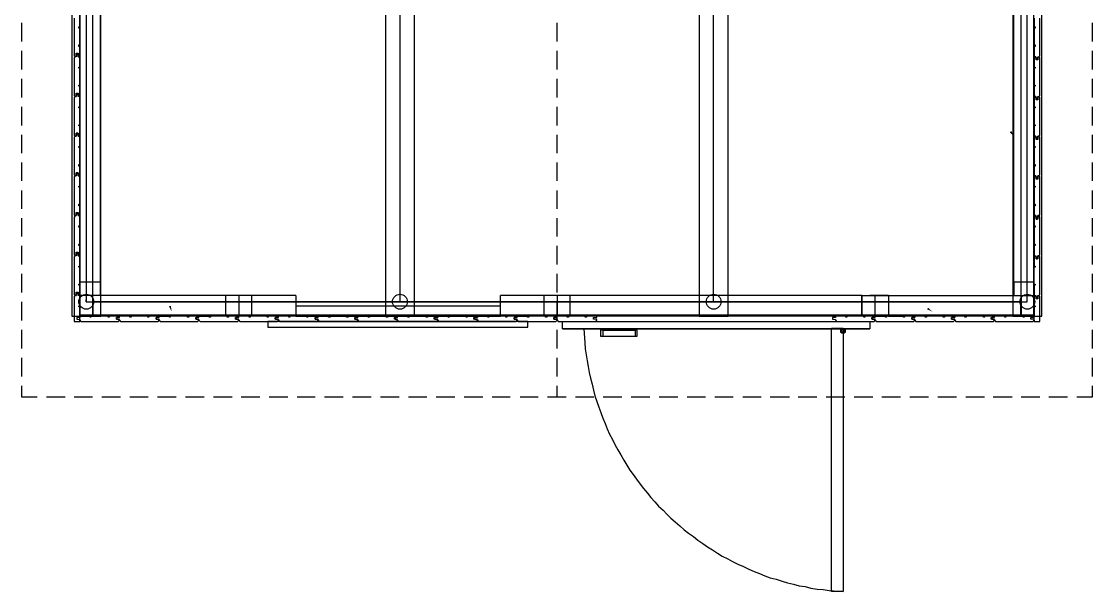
# Model space of a CAD drawing. Header units: millimetres. Extents: x -32864 to 44414, y -51818 to 3927.
# Drawn here: x -20281 to -16593, y -38882 to -36921 of the extents above; entities that cross this region are included whole.
import ezdxf

# ---------------------------------------------------------------- set-up
doc = ezdxf.new("R2010")
doc.units = ezdxf.units.MM
doc.header["$MEASUREMENT"] = 0
doc.layers.get('0').update_dxf_attribs({"true_color": 0xffffff})
for name, color, linetype, lineweight, true_color in [('elements', 4, 'Continuous', 25, 0x00ffff), ('fundament', 5, 'Continuous', 25, 0x0000ff), ('rostverk', 3, 'Continuous', 25, 0x00ff00)]:
    doc.layers.add(name, color=color, linetype=linetype, lineweight=lineweight, true_color=true_color)

# ---------------------------------------------------------------- blocks, each defined once
blk = doc.blocks.new('UpperView')
at = {"layer": 'elements'}
for points in [[(3408, 915.6), (3416.4, 897.1), (3402.9, 910.6)], [(514.3, 313.6), (517.7, 293.4), (507.6, 312)], [(3121.3, 306.9), (3136.5, 293.4), (3117.9, 301.8)]]:
    blk.add_hatch(color=256, dxfattribs=at).paths.add_polyline_path(points)
for points in [[(182.1, 1303.5), (182.1, 1173.6), (185.5, 1170.3), (182.1, 1166.9), (182.1, 1037.1), (185.5, 1033.7), (182.1, 1030.3), (182.1, 900.5), (185.5, 897.1), (182.1, 893.7), (182.1, 763.9), (185.5, 760.5), (182.1, 757.1), (182.1, 625.6), (185.5, 623.9), (182.1, 618.9), (182.1, 489), (185.5, 485.6), (182.1, 482.3), (182.1, 352.4), (185.5, 349.1)], [(3487.2, 264.7), (3487.2, 259.7), (3505.8, 259.7), (3505.8, 345.7), (3502.4, 349.1), (3505.8, 352.4), (3505.8, 482.3), (3502.4, 485.6), (3505.8, 489), (3505.8, 618.9), (3502.4, 623.9), (3505.8, 625.6), (3505.8, 757.1), (3502.4, 760.5), (3505.8, 763.9), (3505.8, 893.7), (3502.4, 897.1), (3505.8, 900.5), (3505.8, 1030.3), (3502.4, 1033.7), (3505.8, 1037.1), (3505.8, 1166.9), (3502.4, 1170.3), (3505.8, 1173.6), (3505.8, 1303.5)], [(3487.2, 1303.5), (3487.2, 1290), (3487.2, 1276.5), (3487.2, 1263), (3487.2, 1249.5), (3487.2, 1236), (3487.2, 1222.6), (3487.2, 1209.1), (3487.2, 1195.6), (3487.2, 1180.4), (3487.2, 1166.9), (3487.2, 1153.4), (3487.2, 1139.9), (3487.2, 1126.4), (3487.2, 1112.9), (3487.2, 1099.5), (3487.2, 1086), (3487.2, 1072.5), (3487.2, 1059), (3487.2, 1043.8), (3487.2, 1030.3), (3487.2, 1016.8), (3487.2, 1003.3), (3487.2, 989.8), (3487.2, 976.4), (3487.2, 962.9), (3487.2, 949.4), (3487.2, 935.9), (3487.2, 922.4), (3487.2, 907.2), (3487.2, 893.7), (3487.2, 880.2), (3487.2, 866.7), (3487.2, 853.3), (3487.2, 839.8), (3487.2, 826.3), (3487.2, 812.8), (3487.2, 799.3), (3487.2, 785.8), (3487.2, 770.6), (3487.2, 757.1), (3487.2, 743.6), (3487.2, 730.2), (3487.2, 716.7), (3487.2, 703.2), (3487.2, 689.7), (3487.2, 676.2), (3487.2, 662.7), (3487.2, 649.2), (3487.2, 634), (3487.2, 620.6), (3487.2, 607.1), (3487.2, 593.6), (3487.2, 580.1), (3487.2, 566.6), (3487.2, 553.1), (3487.2, 539.6), (3487.2, 526.1), (3487.2, 521.1)], [(271.5, 1399.6), (271.5, 349.1)], [(3487.2, 394.6), (3416.4, 394.6), (3416.4, 1399.6), (3487.2, 1399.6)], [(200.7, 1268.1), (200.7, 1347.3)], [(0, 1286.6), (0, 1222.6)], [(200.7, 1268.1), (197.3, 1268.1), (197.3, 1273.1), (200.7, 1273.1)], [(200.7, 1210.7), (200.7, 1268.1)], [(1844.8, 1222.6), (1844.8, 1286.6)], [(3487.2, 1273.1), (3490.6, 1273.1), (3490.6, 1268.1), (3487.2, 1268.1)], [(3687.9, 1222.6), (3687.9, 1286.6)], [(0, 1190.5), (0, 1126.4)], [(188.9, 1170.3), (188.9, 1182.1), (195.6, 1182.1), (195.6, 1170.3)], [(195.6, 1170.3), (193.9, 1180.4), (188.9, 1180.4), (188.9, 1170.3), (188.9, 1170.3)], [(200.7, 1205.7), (197.3, 1205.7), (197.3, 1210.7), (200.7, 1210.7)], [(200.7, 858.3), (200.7, 861.7), (200.7, 866.7), (200.7, 871.8), (200.7, 878.6), (200.7, 883.6), (200.7, 888.7), (200.7, 893.7), (200.7, 898.8), (200.7, 905.5), (200.7, 910.6), (200.7, 915.6), (200.7, 920.7), (200.7, 925.8), (200.7, 932.5), (200.7, 937.6), (200.7, 942.6), (200.7, 947.7), (200.7, 952.7), (200.7, 957.8), (200.7, 964.6), (200.7, 969.6), (200.7, 974.7), (200.7, 979.7), (200.7, 984.8), (200.7, 991.5), (200.7, 996.6), (200.7, 1001.6), (200.7, 1006.7), (200.7, 1011.8), (200.7, 1018.5), (200.7, 1023.6), (200.7, 1028.6), (200.7, 1033.7), (200.7, 1038.7), (200.7, 1043.8), (200.7, 1050.6), (200.7, 1055.6), (200.7, 1060.7), (200.7, 1065.7), (200.7, 1070.8), (200.7, 1077.5), (200.7, 1082.6), (200.7, 1087.6), (200.7, 1092.7), (200.7, 1097.8), (200.7, 1104.5), (200.7, 1109.6), (200.7, 1114.6), (200.7, 1119.7), (200.7, 1124.7), (200.7, 1131.5), (200.7, 1136.6), (200.7, 1141.6), (200.7, 1146.7), (200.7, 1151.7), (200.7, 1156.8), (200.7, 1163.5), (200.7, 1168.6), (200.7, 1173.6), (200.7, 1178.7), (200.7, 1183.8), (200.7, 1190.5), (200.7, 1195.6), (200.7, 1200.6), (200.7, 1205.7), (200.7, 1210.7)], [(1844.8, 1126.4), (1844.8, 1190.5)], [(3487.2, 1210.7), (3490.6, 1210.7), (3490.6, 1205.7), (3487.2, 1205.7)], [(3687.9, 1126.4), (3687.9, 1190.5)], [(188.9, 1170.3), (185.5, 1170.3)], [(195.6, 1170.3), (200.7, 1170.3)], [(3492.3, 1170.3), (3487.2, 1170.3)], [(3492.3, 1170.3), (3492.3, 1170.3), (3494, 1161.8), (3497.3, 1161.8), (3499, 1170.3)], [(3499, 1170.3), (3499, 1160.2), (3494, 1160.2), (3492.3, 1170.3)], [(3499, 1170.3), (3502.4, 1170.3)], [(200.7, 1131.5), (197.3, 1131.5), (197.3, 1134.9), (200.7, 1134.9)], [(3487.2, 1134.9), (3490.6, 1134.9), (3490.6, 1131.5), (3487.2, 1131.5)], [(0, 1094.4), (0, 1030.3)], [(200.7, 1069.1), (197.3, 1069.1), (197.3, 1072.5), (200.7, 1072.5)], [(1844.8, 1030.3), (1844.8, 1094.4)], [(3487.2, 1072.5), (3490.6, 1072.5), (3490.6, 1069.1), (3487.2, 1069.1)], [(3687.9, 1030.3), (3687.9, 1094.4)], [(185.5, 1033.7), (188.9, 1033.7)], [(188.9, 1033.7), (188.9, 1045.5), (195.6, 1045.5), (195.6, 1033.7)], [(195.6, 1033.7), (193.9, 1043.8), (188.9, 1043.8), (188.9, 1033.7), (188.9, 1033.7)], [(200.7, 1033.7), (195.6, 1033.7)], [(3492.3, 1033.7), (3487.2, 1033.7)], [(3492.3, 1033.7), (3492.3, 1033.7), (3494, 1023.6), (3497.3, 1023.6), (3499, 1033.7)], [(3499, 1033.7), (3499, 1021.9), (3494, 1021.9), (3492.3, 1033.7)], [(3499, 1033.7), (3502.4, 1033.7)], [(0, 998.3), (0, 934.2)], [(200.7, 994.9), (197.3, 994.9), (197.3, 998.3), (200.7, 998.3)], [(1844.8, 934.2), (1844.8, 998.3)], [(3487.2, 998.3), (3490.6, 998.3), (3490.6, 994.9), (3487.2, 994.9)], [(3687.9, 934.2), (3687.9, 998.3)], [(200.7, 932.5), (197.3, 932.5), (197.3, 935.9), (200.7, 935.9)], [(3487.2, 935.9), (3490.6, 935.9), (3490.6, 932.5), (3487.2, 932.5)], [(0, 902.2), (0, 838.1)], [(185.5, 897.1), (188.9, 897.1)], [(195.6, 897.1), (193.9, 907.2), (188.9, 907.2), (188.9, 897.1), (188.9, 897.1)], [(188.9, 897.1), (188.9, 907.2), (195.6, 907.2), (195.6, 897.1)], [(195.6, 897.1), (200.7, 897.1)], [(1844.8, 838.1), (1844.8, 902.2)], [(3492.3, 897.1), (3487.2, 897.1)], [(3492.3, 897.1), (3492.3, 897.1), (3494, 887), (3497.3, 887), (3499, 897.1)], [(3499, 897.1), (3499, 885.3), (3494, 885.3), (3492.3, 897.1)], [(3502.4, 897.1), (3499, 897.1)], [(3687.9, 838.1), (3687.9, 902.2)], [(200.7, 858.3), (197.3, 858.3), (197.3, 861.7), (200.7, 861.7)], [(200.7, 799.3), (200.7, 858.3)], [(3487.2, 861.7), (3490.6, 861.7), (3490.6, 858.3), (3487.2, 858.3)], [(0, 806), (0, 743.6)], [(200.7, 794.2), (197.3, 794.2), (197.3, 799.3), (200.7, 799.3)], [(200.7, 721.7), (200.7, 799.3)], [(1844.8, 743.6), (1844.8, 806)], [(3487.2, 799.3), (3490.6, 799.3), (3490.6, 794.2), (3487.2, 794.2)], [(3687.9, 743.6), (3687.9, 806)], [(185.5, 760.5), (188.9, 760.5)], [(195.6, 760.5), (193.9, 770.6), (188.9, 770.6), (188.9, 760.5), (188.9, 760.5)], [(188.9, 760.5), (188.9, 770.6), (195.6, 770.6), (195.6, 760.5)], [(195.6, 760.5), (200.7, 760.5)], [(3492.3, 760.5), (3487.2, 760.5)], [(3492.3, 760.5), (3492.3, 760.5), (3494, 750.4), (3497.3, 750.4), (3499, 760.5)], [(3499, 760.5), (3499, 748.7), (3494, 748.7), (3492.3, 760.5)], [(3502.4, 760.5), (3499, 760.5)], [(0, 709.9), (0, 647.5)], [(200.7, 721.7), (197.3, 721.7), (197.3, 725.1), (200.7, 725.1)], [(200.7, 662.7), (200.7, 721.7)], [(1844.8, 647.5), (1844.8, 709.9)], [(3487.2, 725.1), (3490.6, 725.1), (3490.6, 721.7), (3487.2, 721.7)], [(3687.9, 647.5), (3687.9, 709.9)], [(188.9, 623.9), (188.9, 634), (195.6, 634), (195.6, 623.9)], [(195.6, 623.9), (193.9, 632.4), (188.9, 632.4), (188.9, 623.9), (188.9, 623.9)], [(200.7, 657.6), (197.3, 657.6), (197.3, 662.7), (200.7, 662.7)], [(200.7, 583.5), (200.7, 662.7)], [(3487.2, 662.7), (3490.6, 662.7), (3490.6, 657.6), (3487.2, 657.6)], [(0, 615.5), (0, 551.4)], [(185.5, 623.9), (188.9, 623.9)], [(195.6, 623.9), (200.7, 623.9)], [(1844.8, 551.4), (1844.8, 615.5)], [(3492.3, 623.9), (3487.2, 623.9)], [(3492.3, 623.9), (3492.3, 623.9), (3494, 612.1), (3497.3, 612.1), (3499, 623.9)], [(3499, 623.9), (3499, 612.1), (3494, 612.1), (3492.3, 623.9)], [(3502.4, 623.9), (3499, 623.9)], [(3687.9, 551.4), (3687.9, 615.5)], [(200.7, 583.5), (197.3, 583.5), (197.3, 588.5), (200.7, 588.5)], [(200.7, 526.1), (200.7, 583.5)], [(3487.2, 588.5), (3490.6, 588.5), (3490.6, 583.5), (3487.2, 583.5)], [(0, 519.4), (0, 455.3)], [(200.7, 521.1), (197.3, 521.1), (197.3, 526.1), (200.7, 526.1)], [(200.7, 394.6), (200.7, 526.1)], [(1844.8, 455.3), (1844.8, 519.4)], [(3487.2, 526.1), (3490.6, 526.1), (3490.6, 521.1), (3487.2, 521.1)], [(3487.2, 521.1), (3487.2, 485.6)], [(3687.9, 455.3), (3687.9, 519.4)], [(188.9, 485.6), (185.5, 485.6)], [(188.9, 485.6), (188.9, 497.5), (195.6, 497.5), (195.6, 485.6)], [(195.6, 485.6), (193.9, 495.8), (188.9, 495.8), (188.9, 485.6), (188.9, 485.6)], [(195.6, 485.6), (200.7, 485.6)], [(3487.2, 485.6), (3492.3, 485.6)], [(3487.2, 485.6), (3487.2, 446.9)], [(3492.3, 485.6), (3492.3, 485.6), (3494, 475.5), (3497.3, 475.5), (3499, 485.6)], [(3499, 485.6), (3499, 475.5), (3494, 475.5), (3492.3, 485.6)], [(3502.4, 485.6), (3499, 485.6)], [(200.7, 446.9), (197.3, 446.9), (197.3, 450.2), (200.7, 450.2)], [(3487.2, 450.2), (3490.6, 450.2), (3490.6, 446.9), (3487.2, 446.9)], [(3487.2, 387.8), (3487.2, 446.9)], [(0, 423.3), (0, 359.2)], [(1844.8, 359.2), (1844.8, 423.3)], [(3687.9, 359.2), (3687.9, 423.3)], [(200.7, 384.5), (197.3, 384.5), (197.3, 387.8), (200.7, 387.8)], [(271.5, 394.6), (200.7, 394.6)], [(200.7, 349.1), (200.7, 394.6)], [(3416.4, 394.6), (3416.4, 349.1)], [(3487.2, 387.8), (3490.6, 387.8), (3490.6, 384.5), (3487.2, 384.5)], [(3487.2, 384.5), (3487.2, 387.8)], [(3487.2, 384.5), (3487.2, 349.1)], [(185.5, 349.1), (182.1, 345.7), (182.1, 259.7), (200.7, 259.7), (200.7, 266.4)], [(185.5, 349.1), (188.9, 349.1)], [(188.9, 349.1), (188.9, 360.9), (195.6, 360.9), (195.6, 349.1)], [(195.6, 349.1), (193.9, 359.2), (188.9, 359.2), (188.9, 349.1), (188.9, 349.1)], [(200.7, 349.1), (195.6, 349.1)], [(200.7, 313.6), (200.7, 349.1)], [(271.5, 349.1), (200.7, 349.1)], [(301.8, 278.2), (246.2, 278.2), (246.2, 349.1)], [(703.2, 349.1), (271.5, 349.1)], [(703.2, 278.2), (703.2, 349.1)], [(748.7, 349.1), (703.2, 349.1)], [(792.6, 349.1), (748.7, 349.1), (748.7, 278.2)], [(944.3, 349.1), (792.6, 349.1), (792.6, 278.2)], [(944.3, 349.1), (944.3, 278.2), (1649.2, 278.2), (1649.2, 349.1)], [(1799.3, 349.1), (1649.2, 349.1)], [(1799.3, 278.2), (1799.3, 349.1)], [(1844.8, 349.1), (1799.3, 349.1)], [(2893.7, 349.1), (1844.8, 349.1), (1844.8, 278.2)], [(1888.6, 349.1), (1888.6, 278.2)], [(2900.4, 278.2), (2893.7, 278.2), (2893.7, 349.1), (2893.7, 278.2), (2841.4, 278.2)], [(2893.7, 349.1), (3441.7, 349.1)], [(2939.2, 349.1), (2920.6, 349.1)], [(2984.7, 349.1), (2939.2, 349.1)], [(2939.2, 278.2), (2939.2, 349.1)], [(2984.7, 349.1), (2984.7, 278.2)], [(3441.7, 349.1), (3441.7, 278.2)], [(3441.7, 349.1), (3487.2, 349.1)], [(3487.2, 349.1), (3492.3, 349.1)], [(3487.2, 349.1), (3487.2, 313.6)], [(3492.3, 349.1), (3492.3, 349.1), (3494, 338.9), (3497.3, 338.9), (3499, 349.1)], [(3499, 349.1), (3499, 337.3), (3494, 337.3), (3492.3, 349.1)], [(3499, 349.1), (3502.4, 349.1)], [(0, 327.1), (0, 263.1)], [(200.7, 310.3), (197.3, 310.3), (197.3, 313.6), (200.7, 313.6)], [(200.7, 278.2), (200.7, 313.6)], [(944.3, 313.6), (1649.2, 313.6)], [(1844.8, 263.1), (1844.8, 327.1)], [(3487.2, 313.6), (3490.6, 313.6), (3490.6, 310.3), (3487.2, 310.3)], [(3487.2, 313.6), (3487.2, 278.2)], [(3687.9, 263.1), (3687.9, 327.1)], [(200.7, 273.2), (190.5, 273.2), (190.5, 268.1), (200.7, 266.4)], [(200.7, 273.2), (200.7, 278.2)], [(246.2, 278.2), (200.7, 278.2)], [(200.7, 276.5), (200.7, 273.2)], [(200.7, 266.4), (200.7, 273.2)], [(200.7, 266.4), (200.7, 264.7), (204, 259.7)], [(204, 259.7), (333.9, 259.7), (337.3, 264.7)], [(239.5, 278.2), (239.5, 274.9), (236.1, 274.9), (236.1, 278.2)], [(337.3, 278.2), (301.8, 278.2), (301.8, 274.9), (298.5, 274.9), (298.5, 278.2)], [(337.3, 273.2), (337.3, 273.2), (327.1, 273.2), (327.1, 268.1), (337.3, 266.4), (337.3, 266.4)], [(337.3, 266.4), (327.1, 268.1), (327.1, 273.2), (337.3, 273.2)], [(337.3, 273.2), (337.3, 278.2)], [(377.7, 278.2), (337.3, 278.2)], [(337.3, 264.7), (337.3, 266.4)], [(337.3, 264.7), (340.6, 259.7), (470.5, 259.7), (473.8, 264.7)], [(377.7, 278.2), (377.7, 274.9), (372.7, 274.9), (372.7, 278.2)], [(435.1, 278.2), (377.7, 278.2)], [(473.8, 278.2), (438.4, 278.2), (438.4, 274.9), (435.1, 274.9), (435.1, 278.2)], [(435.1, 278.2), (438.4, 278.2)], [(473.8, 273.2), (473.8, 273.2), (463.7, 273.2), (463.7, 268.1), (473.8, 266.4), (473.8, 264.7)], [(473.8, 266.4), (463.7, 268.1), (463.7, 273.2), (473.8, 273.2)], [(473.8, 273.2), (473.8, 278.2), (509.3, 278.2)], [(473.8, 264.7), (477.2, 259.7), (607.1, 259.7), (610.4, 264.7)], [(512.6, 278.2), (512.6, 274.9), (509.3, 274.9), (509.3, 278.2)], [(576.7, 278.2), (509.3, 278.2)], [(610.4, 278.2), (576.7, 278.2), (576.7, 274.9), (571.6, 274.9), (571.6, 278.2)], [(610.4, 266.4), (600.3, 268.1), (600.3, 273.2), (610.4, 273.2)], [(610.4, 273.2), (610.4, 273.2), (602, 273.2), (602, 268.1), (610.4, 266.4), (610.4, 264.7)], [(610.4, 273.2), (610.4, 278.2), (645.8, 278.2)], [(610.4, 264.7), (615.5, 259.7), (745.3, 259.7), (748.7, 264.7)], [(650.9, 278.2), (650.9, 274.9), (645.8, 274.9), (645.8, 278.2)], [(645.8, 278.2), (650.9, 278.2)], [(703.2, 278.2), (650.9, 278.2)], [(713.3, 278.2), (703.2, 278.2)], [(748.7, 278.2), (713.3, 278.2), (713.3, 274.9), (708.2, 274.9), (708.2, 278.2)], [(748.7, 266.4), (736.9, 268.1), (736.9, 273.2), (748.7, 273.2)], [(748.7, 273.2), (748.7, 273.2), (738.6, 273.2), (738.6, 268.1), (748.7, 266.4), (748.7, 266.4)], [(792.6, 278.2), (748.7, 278.2)], [(748.7, 273.2), (748.7, 278.2)], [(748.7, 264.7), (748.7, 266.4)], [(748.7, 264.7), (752.1, 259.7), (881.9, 259.7), (885.3, 264.7)], [(787.5, 278.2), (787.5, 274.9), (784.1, 274.9), (784.1, 278.2)], [(924.1, 278.2), (792.6, 278.2)], [(849.9, 278.2), (849.9, 274.9), (846.5, 274.9), (846.5, 278.2)], [(1016.8, 259.7), (848.2, 259.7), (848.2, 239.5), (1016.8, 239.5)], [(885.3, 266.4), (873.5, 268.1), (873.5, 273.2), (885.3, 273.2)], [(885.3, 273.2), (885.3, 273.2), (875.2, 273.2), (875.2, 268.1), (885.3, 266.4), (885.3, 264.7)], [(885.3, 273.2), (885.3, 278.2)], [(885.3, 264.7), (888.7, 259.7), (1018.5, 259.7), (1021.9, 264.7)], [(924.1, 278.2), (924.1, 274.9), (920.7, 274.9), (920.7, 278.2)], [(983.1, 278.2), (924.1, 278.2)], [(986.5, 274.9), (983.1, 274.9), (983.1, 278.2)], [(983.1, 278.2), (986.5, 278.2)], [(1021.9, 278.2), (986.5, 278.2), (986.5, 274.9)], [(1021.9, 273.2), (1021.9, 273.2), (1011.8, 273.2), (1011.8, 268.1), (1021.9, 266.4), (1021.9, 264.7)], [(1021.9, 266.4), (1011.8, 268.1), (1011.8, 273.2), (1021.9, 273.2)], [(1328.8, 259.7), (1016.8, 259.7)], [(1018.5, 259.7), (1025.3, 259.7)], [(1021.9, 273.2), (1021.9, 278.2)], [(1021.9, 278.2), (1057.3, 278.2)], [(1021.9, 264.7), (1025.3, 259.7), (1155.1, 259.7), (1158.5, 264.7)], [(1057.3, 278.2), (1062.4, 278.2), (1062.4, 274.9), (1057.3, 274.9), (1057.3, 278.2)], [(1124.7, 278.2), (1062.4, 278.2)], [(1158.5, 278.2), (1124.7, 278.2), (1124.7, 274.9), (1119.7, 274.9), (1119.7, 278.2)], [(1158.5, 273.2), (1148.4, 273.2), (1148.4, 268.1), (1158.5, 266.4)], [(1158.5, 266.4), (1148.4, 268.1), (1148.4, 273.2), (1158.5, 273.2)], [(1155.1, 259.7), (1161.8, 259.7)], [(1193.9, 278.2), (1158.5, 278.2), (1158.5, 273.2)], [(1158.5, 266.4), (1158.5, 264.7)], [(1158.5, 264.7), (1161.8, 259.7), (1291.7, 259.7), (1295.1, 264.7)], [(1198.9, 274.9), (1193.9, 274.9), (1193.9, 278.2), (1198.9, 278.2)], [(1256.3, 278.2), (1198.9, 278.2), (1198.9, 274.9)], [(1295.1, 278.2), (1261.3, 278.2), (1261.3, 274.9), (1256.3, 274.9), (1256.3, 278.2), (1261.3, 278.2)], [(1295.1, 266.4), (1284.9, 268.1), (1284.9, 273.2), (1295.1, 273.2)], [(1295.1, 273.2), (1295.1, 273.2), (1286.6, 273.2), (1286.6, 268.1), (1295.1, 266.4), (1295.1, 266.4)], [(1291.7, 259.7), (1300.1, 259.7)], [(1295.1, 273.2), (1295.1, 278.2), (1330.5, 278.2)], [(1295.1, 264.7), (1295.1, 266.4)], [(1295.1, 264.7), (1300.1, 259.7), (1430, 259.7), (1433.3, 264.7)], [(1396.2, 259.7), (1328.8, 259.7)], [(1335.5, 278.2), (1335.5, 274.9), (1330.5, 274.9), (1330.5, 278.2)], [(1392.9, 278.2), (1330.5, 278.2)], [(1397.9, 274.9), (1392.9, 274.9), (1392.9, 278.2), (1397.9, 278.2)], [(1396.2, 239.5), (1460.3, 239.5), (1468.7, 239.5), (1477.2, 239.5), (1485.6, 239.5), (1494, 239.5), (1504.2, 239.5), (1512.6, 239.5), (1521, 239.5), (1529.5, 239.5), (1537.9, 239.5), (1546.3, 239.5), (1556.4, 239.5), (1564.9, 239.5), (1573.3, 239.5), (1581.7, 239.5), (1590.2, 239.5), (1598.6, 239.5), (1608.7, 239.5), (1617.1, 239.5), (1625.6, 239.5), (1634, 239.5), (1642.4, 239.5), (1650.9, 239.5), (1661, 239.5), (1669.4, 239.5), (1677.8, 239.5), (1686.3, 239.5), (1694.7, 239.5), (1704.8, 239.5), (1713.3, 239.5), (1721.7, 239.5), (1730.1, 239.5), (1738.6, 239.5), (1743.6, 239.5), (1743.6, 259.7), (1738.6, 259.7), (1730.1, 259.7), (1721.7, 259.7), (1713.3, 259.7), (1704.8, 259.7), (1694.7, 259.7), (1686.3, 259.7), (1677.8, 259.7), (1669.4, 259.7), (1661, 259.7), (1650.9, 259.7), (1642.4, 259.7), (1634, 259.7), (1625.6, 259.7), (1617.1, 259.7), (1608.7, 259.7), (1598.6, 259.7), (1590.2, 259.7), (1581.7, 259.7), (1573.3, 259.7), (1564.9, 259.7), (1556.4, 259.7), (1546.3, 259.7), (1537.9, 259.7), (1529.5, 259.7), (1521, 259.7), (1512.6, 259.7), (1504.2, 259.7), (1494, 259.7), (1485.6, 259.7), (1477.2, 259.7), (1468.7, 259.7), (1460.3, 259.7), (1396.2, 259.7)], [(1433.3, 278.2), (1397.9, 278.2), (1397.9, 274.9)], [(1433.3, 266.4), (1421.5, 268.1), (1421.5, 273.2), (1433.3, 273.2)], [(1433.3, 273.2), (1433.3, 273.2), (1423.2, 273.2), (1423.2, 268.1), (1433.3, 266.4), (1433.3, 266.4)], [(1430, 259.7), (1436.7, 259.7)], [(1468.7, 278.2), (1433.3, 278.2), (1433.3, 273.2)], [(1433.3, 264.7), (1433.3, 266.4)], [(1433.3, 264.7), (1436.7, 259.7), (1566.6, 259.7), (1569.9, 264.7)], [(1472.1, 278.2), (1472.1, 274.9), (1468.7, 274.9), (1468.7, 278.2)], [(1534.5, 278.2), (1468.7, 278.2)], [(1569.9, 278.2), (1534.5, 278.2), (1534.5, 274.9), (1531.1, 274.9), (1531.1, 278.2)], [(1569.9, 266.4), (1558.1, 268.1), (1558.1, 273.2), (1569.9, 273.2)], [(1605.3, 278.2), (1569.9, 278.2), (1569.9, 273.2), (1559.8, 273.2), (1559.8, 268.1), (1569.9, 266.4), (1569.9, 264.7)], [(1566.6, 259.7), (1573.3, 259.7)], [(1569.9, 264.7), (1573.3, 259.7), (1703.1, 259.7), (1706.5, 264.7)], [(1608.7, 274.9), (1605.3, 274.9), (1605.3, 278.2)], [(1605.3, 278.2), (1608.7, 278.2)], [(1667.7, 278.2), (1608.7, 278.2), (1608.7, 274.9)], [(1706.5, 278.2), (1671.1, 278.2), (1671.1, 274.9), (1667.7, 274.9), (1667.7, 278.2)], [(1667.7, 278.2), (1671.1, 278.2)], [(1706.5, 273.2), (1706.5, 273.2), (1696.4, 273.2), (1696.4, 268.1), (1706.5, 266.4), (1706.5, 266.4)], [(1706.5, 266.4), (1696.4, 268.1), (1696.4, 273.2), (1706.5, 273.2)], [(1706.5, 273.2), (1706.5, 278.2), (1741.9, 278.2)], [(1706.5, 264.7), (1706.5, 266.4)], [(1706.5, 264.7), (1709.9, 259.7), (1839.7, 259.7), (1844.8, 264.7)], [(1747, 278.2), (1747, 274.9), (1741.9, 274.9), (1741.9, 278.2)], [(1799.3, 278.2), (1741.9, 278.2)], [(1809.4, 278.2), (1799.3, 278.2)], [(1844.8, 278.2), (1809.4, 278.2), (1809.4, 274.9), (1804.3, 274.9), (1804.3, 278.2)], [(1844.8, 273.2), (1844.8, 273.2), (1833, 273.2), (1833, 268.1), (1844.8, 266.4), (1844.8, 264.7)], [(1844.8, 266.4), (1833, 268.1), (1833, 273.2), (1844.8, 273.2)], [(1844.8, 273.2), (1844.8, 278.2)], [(1888.6, 278.2), (1844.8, 278.2)], [(1844.8, 264.7), (1848.2, 259.7), (1863.3, 259.7)], [(1863.3, 259.7), (2920.6, 259.7), (2920.6, 234.4), (1863.3, 234.4), (1863.3, 259.7)], [(1883.6, 278.2), (1883.6, 274.9), (1878.5, 274.9), (1878.5, 278.2)], [(1940.9, 278.2), (1888.6, 278.2)], [(1946, 278.2), (1946, 274.9), (1940.9, 274.9), (1940.9, 278.2)], [(2838, 278.2), (1940.9, 278.2)], [(1978, 259.7), (1981.4, 264.7), (1981.4, 266.4), (1969.6, 268.1), (1969.6, 273.2), (1981.4, 273.2), (1981.4, 278.2)], [(2802.6, 278.2), (2802.6, 273.2), (2792.5, 273.2), (2792.5, 268.1), (2802.6, 266.4), (2802.6, 264.7), (2806, 259.7)], [(2838, 278.2), (2841.4, 278.2), (2841.4, 274.9), (2838, 274.9), (2838, 278.2)], [(2903.8, 278.2), (2903.8, 274.9), (2900.4, 274.9), (2900.4, 278.2)], [(2939.2, 278.2), (2900.4, 278.2)], [(2920.6, 259.7), (2935.8, 259.7), (2939.2, 264.7)], [(2939.2, 266.4), (2927.4, 268.1), (2927.4, 273.2), (2939.2, 273.2)], [(2939.2, 273.2), (2939.2, 273.2), (2929.1, 273.2), (2929.1, 268.1), (2939.2, 266.4), (2939.2, 266.4)], [(2939.2, 273.2), (2939.2, 278.2), (2974.6, 278.2)], [(2939.2, 264.7), (2939.2, 266.4)], [(2939.2, 264.7), (2942.6, 259.7), (3072.4, 259.7), (3075.8, 264.7)], [(2978, 274.9), (2974.6, 274.9), (2974.6, 278.2)], [(2974.6, 278.2), (2978, 278.2)], [(2984.7, 278.2), (2978, 278.2), (2978, 274.9)], [(2984.7, 278.2), (3037, 278.2)], [(3037, 278.2), (3040.4, 278.2), (3040.4, 274.9), (3037, 274.9), (3037, 278.2)], [(3116.2, 278.2), (3040.4, 278.2)], [(3075.8, 278.2), (3075.8, 273.2), (3065.7, 273.2), (3065.7, 268.1), (3075.8, 266.4), (3075.8, 264.7)], [(3075.8, 266.4), (3065.7, 268.1), (3065.7, 273.2), (3075.8, 273.2)], [(3075.8, 264.7), (3079.1, 259.7), (3209, 259.7), (3214, 264.7)], [(3116.2, 278.2), (3116.2, 274.9), (3111.2, 274.9), (3111.2, 278.2)], [(3173.6, 278.2), (3116.2, 278.2)], [(3178.6, 278.2), (3178.6, 274.9), (3173.6, 274.9), (3173.6, 278.2)], [(3252.8, 278.2), (3173.6, 278.2)], [(3214, 278.2), (3214, 273.2), (3202.2, 273.2), (3202.2, 268.1), (3214, 266.4), (3214, 264.7)], [(3214, 266.4), (3202.2, 268.1), (3202.2, 273.2), (3214, 273.2)], [(3214, 264.7), (3217.4, 259.7), (3347.3, 259.7), (3350.6, 264.7)], [(3252.8, 278.2), (3252.8, 274.9), (3247.8, 274.9), (3247.8, 278.2)], [(3311.8, 278.2), (3252.8, 278.2)], [(3315.2, 278.2), (3315.2, 274.9), (3311.8, 274.9), (3311.8, 278.2)], [(3389.4, 278.2), (3311.8, 278.2)], [(3350.6, 266.4), (3338.8, 268.1), (3338.8, 273.2), (3350.6, 273.2)], [(3350.6, 273.2), (3350.6, 273.2), (3340.5, 273.2), (3340.5, 268.1), (3350.6, 266.4), (3350.6, 264.7)], [(3350.6, 273.2), (3350.6, 278.2)], [(3350.6, 264.7), (3354, 259.7), (3483.8, 259.7), (3487.2, 264.7)], [(3389.4, 274.9), (3386, 274.9), (3386, 278.2)], [(3441.7, 278.2), (3389.4, 278.2), (3389.4, 274.9)], [(3448.4, 278.2), (3441.7, 278.2)], [(3451.8, 278.2), (3451.8, 274.9), (3448.4, 274.9), (3448.4, 278.2)], [(3487.2, 278.2), (3448.4, 278.2)], [(3487.2, 266.4), (3475.4, 268.1), (3475.4, 273.2), (3487.2, 273.2)], [(3487.2, 264.7), (3487.2, 278.2)], [(0, 231), (0, 166.9)], [(1016.8, 239.5), (1396.2, 239.5)], [(1844.8, 166.9), (1844.8, 231)], [(1863.3, 234.4), (2920.6, 234.4)], [(1935.8, 234.4), (1939.2, 187.2), (1940.9, 165.3), (1944.3, 145), (1947.7, 124.8), (1951, 104.5), (1954.4, 84.3), (1959.5, 64.1), (1964.5, 43.8), (1969.6, 23.6), (1974.6, 3.4), (1981.4, -15.2), (1988.1, -35.4), (1994.9, -54), (2001.6, -72.5), (2010, -91.1), (2016.8, -109.6), (2025.2, -128.2), (2035.3, -146.7), (2043.8, -165.3), (2053.9, -182.1), (2064, -199), (2074.1, -217.5), (2084.2, -234.4), (2094.4, -251.3), (2106.2, -266.4), (2118, -283.3), (2129.8, -300.2), (2141.6, -315.3), (2155.1, -330.5), (2166.9, -345.7), (2180.4, -360.9), (2193.8, -376), (2209, -389.5), (2222.5, -403), (2236, -416.5), (2251.2, -430), (2266.4, -443.5), (2281.5, -457), (2296.7, -468.8), (2313.6, -480.6), (2328.7, -492.4), (2345.6, -504.2), (2362.5, -516), (2379.3, -526.1), (2396.2, -537.9), (2413.1, -548), (2431.6, -556.5), (2448.5, -566.6), (2467, -575), (2485.6, -583.5), (2504.1, -591.9), (2522.7, -600.3), (2541.2, -607.1), (2559.8, -615.5), (2578.3, -622.2), (2598.6, -627.3), (2618.8, -634), (2637.3, -639.1), (2657.6, -644.2), (2677.8, -649.2), (2698, -652.6), (2718.3, -657.6), (2740.2, -661), (2760.4, -662.7), (2780.7, -666.1), (2829.6, -669.5), (2789.1, -669.5), (2789.1, 236.1), (2829.6, 236.1), (2829.6, -669.5)], [(1993.2, 234.4), (1993.2, 229.3)], [(1993.2, 229.3), (1993.2, 229.3), (1993.2, 209.1), (2003.3, 209.1)], [(1994.9, 229.3), (1993.2, 229.3)], [(2003.3, 229.3), (1994.9, 229.3)], [(2003.3, 209.1), (2003.3, 229.3), (2114.6, 229.3)], [(2013.4, 229.3), (2013.4, 234.4)], [(2114.6, 209.1), (2119.7, 209.1), (2119.7, 229.3), (2114.6, 229.3)], [(2114.6, 209.1), (2114.6, 229.3)], [(2821.1, 231), (2821.1, 231), (2822.8, 234.4)], [(2821.1, 231), (2824.5, 234.4)], [(2821.1, 234.4), (2821.1, 227.6), (2821.1, 229.3)], [(2821.1, 231), (2821.1, 229.3)], [(2821.1, 222.6), (2821.1, 227.6), (2821.1, 231)], [(2821.1, 227.6), (2821.1, 222.6), (2821.1, 222.6)], [(2821.1, 222.6), (2824.5, 220.9)], [(2824.5, 220.9), (2821.1, 222.6)], [(2822.8, 234.4), (2822.8, 234.4), (2824.5, 234.4)], [(2832.9, 227.6), (2832.9, 229.3), (2831.3, 231), (2827.9, 232.7), (2826.2, 231), (2824.5, 229.3), (2822.8, 227.6), (2824.5, 224.3), (2826.2, 222.6), (2827.9, 222.6), (2831.3, 222.6), (2832.9, 224.3), (2832.9, 227.6)], [(2824.5, 234.4), (2827.9, 234.4)], [(2826.2, 234.4), (2824.5, 234.4)], [(2829.6, 236.1), (2829.6, -669.5)], [(2831.3, 234.4), (2832.9, 234.4), (2829.6, 234.4)], [(2836.3, 231), (2834.6, 232.7), (2832.9, 234.4)], [(2832.9, 234.4), (2836.3, 231)], [(2832.9, 220.9), (2836.3, 222.6)], [(2836.3, 222.6), (2832.9, 220.9)], [(2836.3, 222.6), (2836.3, 226), (2836.3, 229.3), (2836.3, 231), (2836.3, 227.6), (2836.3, 222.6)], [(3687.9, 166.9), (3687.9, 231)], [(2003.3, 209.1), (2114.6, 209.1)], [(2824.5, 220.9), (2827.9, 219.2), (2827.9, 219.2)], [(2827.9, 219.2), (2824.5, 220.9)], [(2827.9, 219.2), (2831.3, 219.2), (2832.9, 220.9)], [(2832.9, 220.9), (2827.9, 219.2)], [(0, 134.9), (0, 70.8)], [(1844.8, 70.8), (1844.8, 134.9)], [(3687.9, 70.8), (3687.9, 134.9)], [(0, 38.8), (0, 0), (54, 0)], [(1844.8, 0), (1844.8, 38.8)], [(3687.9, 0), (3687.9, 38.8)], [(86, 0), (150.1, 0)], [(182.1, 0), (244.5, 0)], [(276.5, 0), (340.6, 0)], [(372.7, 0), (436.7, 0)], [(468.8, 0), (532.9, 0)], [(564.9, 0), (629, 0)], [(661, 0), (725.1, 0)], [(757.1, 0), (821.2, 0)], [(853.3, 0), (917.3, 0)], [(949.4, 0), (1011.8, 0)], [(1043.8, 0), (1107.9, 0)], [(1139.9, 0), (1204, 0)], [(1236, 0), (1300.1, 0)], [(1332.2, 0), (1396.2, 0)], [(1428.3, 0), (1492.4, 0)], [(1524.4, 0), (1588.5, 0)], [(1620.5, 0), (1682.9, 0)], [(1716.6, 0), (1779, 0)], [(1811.1, 0), (1875.1, 0)], [(1907.2, 0), (1971.3, 0)], [(2003.3, 0), (2067.4, 0)], [(2099.4, 0), (2163.5, 0)], [(2195.5, 0), (2259.6, 0)], [(2291.7, 0), (2355.7, 0)], [(2387.8, 0), (2450.2, 0)], [(2483.9, 0), (2546.3, 0)], [(2578.3, 0), (2644.1, 0)], [(2674.4, 0), (2738.5, 0)], [(2770.6, 0), (2834.6, 0)], [(2866.7, 0), (2930.8, 0)], [(2962.8, 0), (3026.9, 0)], [(3058.9, 0), (3123, 0)], [(3155, 0), (3219.1, 0)], [(3251.1, 0), (3315.2, 0)], [(3345.6, 0), (3411.3, 0)], [(3441.7, 0), (3505.8, 0)], [(3537.8, 0), (3601.9, 0)], [(3633.9, 0), (3687.9, 0)]]:
    blk.add_lwpolyline(points, dxfattribs=at)

msp = doc.modelspace()

# ---------------------------------------------------------------- linework, layer by layer
for p, q in [((-20057.8, -31985.1), (-20057.8, -37885.1)), ((-18977.8, -31985.1), (-18977.8, -37885.1)), ((-17897.8, -37885.1), (-17897.8, -31985.1)), ((-16817.8, -37885.1), (-16817.8, -31985.1)), ((-20057.8, -37884.1), (-20057.8, -37878.2)), ((-20057.8, -37885.1), (-20057.8, -37879.2)), ((-20057.8, -37885.1), (-16817.8, -37885.1)), ((-16817.8, -37885.1), (-16817.8, -37879.2))]:
    msp.add_line(p, q)
for centre in [(-20057.8, -37885.1), (-18977.8, -37885.1), (-17897.8, -37885.1), (-16817.8, -37885.1)]:
    msp.add_circle(centre, 25.5)
at = {"layer": 'fundament'}
for p, q in [((-20080.3, -33410.1), (-20080.3, -37930.1)), ((-20035.3, -37930.1), (-20035.3, -33410.1)), ((-16840.3, -33410.1), (-16840.3, -37930.1)), ((-16795.3, -37930.1), (-16795.3, -33410.1)), ((-16840.3, -37885.1), (-20035.3, -37885.1)), ((-20035.3, -37885.1), (-20035.3, -37930.1)), ((-16840.3, -37930.1), (-16840.3, -37885.1)), ((-20080.3, -37930.1), (-20035.3, -37930.1)), ((-20035.3, -37930.1), (-16840.3, -37930.1)), ((-16840.3, -37930.1), (-16795.3, -37930.1))]:
    msp.add_line(p, q, dxfattribs=at)
at = {"layer": 'rostverk'}
for p, q in [((-20107.8, -31835.1), (-20107.8, -37935.1)), ((-20007.8, -37935.1), (-20007.8, -31835.1)), ((-19027.8, -31835.1), (-19027.8, -37935.1)), ((-18927.8, -37935.1), (-18927.8, -31835.1)), ((-17947.8, -31835.1), (-17947.8, -37935.1)), ((-17847.8, -37935.1), (-17847.8, -31835.1)), ((-16867.8, -31835.1), (-16867.8, -37935.1)), ((-16767.8, -37935.1), (-16767.8, -31835.1)), ((-20107.8, -37935.1), (-20007.8, -37935.1)), ((-19027.8, -37935.1), (-18927.8, -37935.1)), ((-17947.8, -37935.1), (-17847.8, -37935.1)), ((-16867.8, -37935.1), (-16767.8, -37935.1))]:
    msp.add_line(p, q, dxfattribs=at)

# ---------------------------------------------------------------- block references
at = {"layer": 'elements'}
msp.add_blockref('UpperView', (-20280.9, -38212.6), dxfattribs=at)

doc.saveas('drawing.dxf')
